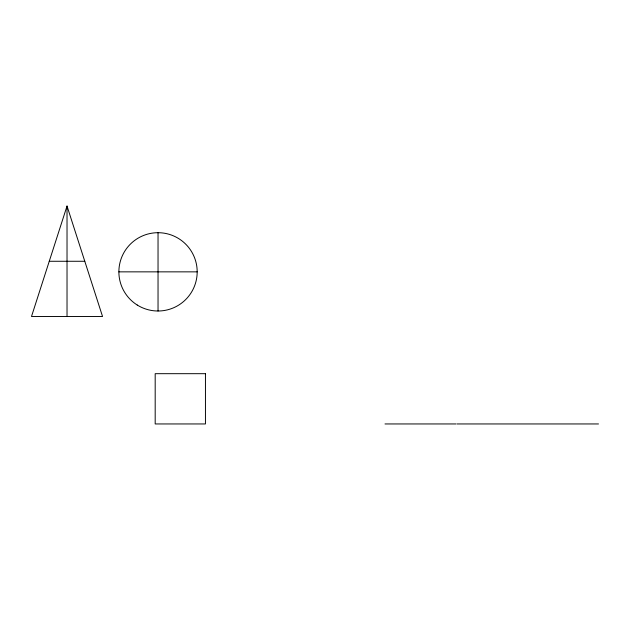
<?xml version="1.0" encoding="UTF-8"?>
<svg xmlns="http://www.w3.org/2000/svg" width="630" height="630" viewBox="0 0 630 630"><rect width="100%" height="100%" fill="white"/><g stroke="black" fill="none" stroke-linecap="round" stroke-linejoin="round"><path stroke-width="0.94" d="M67.024 206.049L31.5 316.496L102.548 316.496L67.024 206.049L67.024 316.496M49.258 261.269L84.782 261.269M118.881 271.853L197.19 271.853M385.001 423.951L456.01 423.951M457.041 423.951L598.5 423.951M158.036 232.698L158.036 311.007M205.451 373.684L155.185 373.684L155.185 423.951L205.451 423.951L205.451 373.684M137.23 305.022A39.154 39.154 0 0 0 197.159 273.286A39.154 39.154 0 0 0 139.71 237.25A39.154 39.154 0 0 0 137.23 305.022"/></g></svg>
